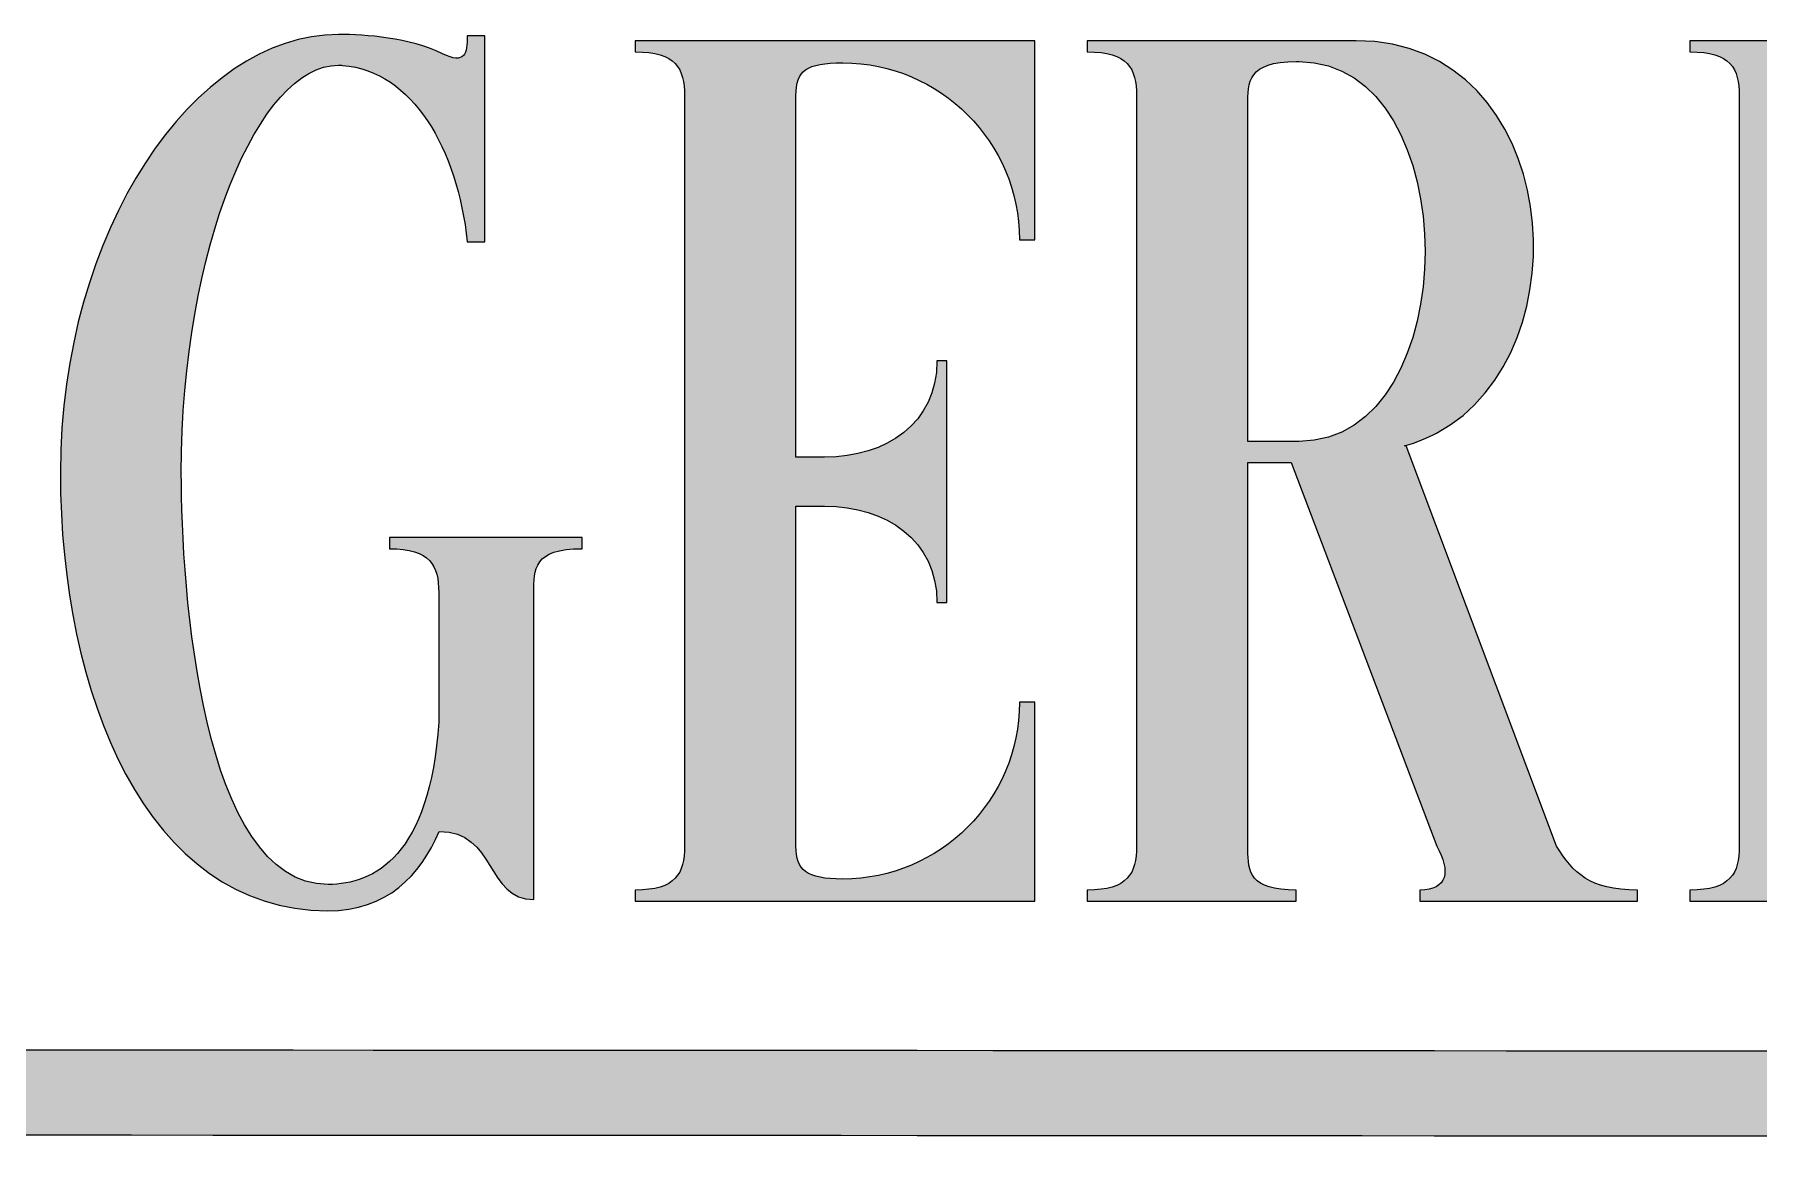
# Model space of a CAD drawing. Header units: inches. Extents: x 58 to 1022, y -797 to -283.
# Drawn here: x 203.9 to 379.9, y -633.3 to -519.8 of the extents above; entities that cross this region are included whole.
import ezdxf

# ---------------------------------------------------------------- set-up
doc = ezdxf.new("R2010")
doc.units = ezdxf.units.IN
doc.header["$MEASUREMENT"] = 0
doc.layers.add('Layer 1', color=7, linetype='Continuous')

# ---------------------------------------------------------------- blocks, each defined once
blk = doc.blocks.new('block 14')
at = {"layer": 'Layer 1', "true_color": 0x680b10}
h = blk.add_hatch(color=246, dxfattribs=at)
h.dxf.hatch_style = 2
edge = h.paths.add_edge_path()
edge.add_spline(control_points=[(259.79, -571.19), (259.79, -571.19), (259.79, -572.32), (259.79, -572.32), (254.79, -572.32), (254.86, -574.41), (254.86, -576.79), (254.86, -576.79), (254.86, -608.15), (254.86, -608.15), (249.95, -608.15), (251.03, -601.18), (245.17, -601.18), (243.28, -605.69), (239.87, -609.29), (233.8, -609.29), (215.26, -609.29), (206.5, -587.09), (206.5, -564.55), (206.5, -539.84), (220.18, -519.81), (234.9, -519.81), (237.72, -519.81), (242.11, -520.11), (245.53, -521.78), (247.82, -522.9), (248.06, -521.78), (248.06, -519.94), (248.06, -519.94), (249.85, -519.94), (249.85, -519.94), (249.85, -519.94), (249.85, -540.97), (249.85, -540.97), (249.85, -540.97), (248.06, -540.97), (248.06, -540.97), (247.02, -531.51), (242.51, -523.52), (235.32, -522.96), (235.18, -522.94), (235.04, -522.94), (234.9, -522.94), (226.81, -522.94), (218.85, -541.57), (218.85, -564.55), (218.85, -576.45), (220.9, -606.6), (233.84, -606.6), (238.56, -606.6), (244.25, -603.69), (245.14, -590.02), (245.14, -590.02), (245.14, -576.79), (245.14, -576.79), (245.14, -574.04), (244.29, -572.32), (240.1, -572.32), (240.1, -572.32), (240.1, -571.19), (240.1, -571.19), (240.1, -571.19), (254.86, -571.19), (254.86, -571.19), (254.86, -571.19), (259.79, -571.19), (259.79, -571.19)], knot_values=[0, 0, 0, 0, 1, 1, 1, 2, 2, 2, 3, 3, 3, 4, 4, 4, 5, 5, 5, 6, 6, 6, 7, 7, 7, 8, 8, 8, 9, 9, 9, 10, 10, 10, 11, 11, 11, 12, 12, 12, 13, 13, 13, 14, 14, 14, 15, 15, 15, 16, 16, 16, 17, 17, 17, 18, 18, 18, 19, 19, 19, 20, 20, 20, 21, 21, 21, 22, 22, 22, 22], degree=3, periodic=1)
h = blk.add_hatch(color=246, dxfattribs=at)
h.dxf.hatch_style = 2
edge = h.paths.add_edge_path()
edge.add_spline(control_points=[(306.02, -540.79), (306.02, -540.79), (304.45, -540.79), (304.45, -540.79), (304.45, -540.79), (304.45, -540.74), (304.45, -540.74), (304.45, -530.83), (296.34, -522.71), (286.42, -522.71), (282.65, -522.71), (281.62, -523.49), (281.62, -526.05), (281.62, -526.05), (281.62, -562.97), (281.62, -562.97), (281.62, -562.97), (284.55, -562.97), (284.55, -562.97), (290.86, -562.97), (296.02, -559.48), (296.02, -553.17), (296.02, -553.17), (296.02, -553.14), (296.02, -553.14), (296.02, -553.14), (297.02, -553.14), (297.02, -553.14), (297.02, -553.14), (297.02, -577.81), (297.02, -577.81), (297.02, -577.81), (296.02, -577.81), (296.02, -577.81), (296.02, -577.81), (296.02, -577.78), (296.02, -577.78), (296.02, -571.48), (290.86, -567.98), (284.55, -567.98), (284.55, -567.98), (281.62, -567.98), (281.62, -567.98), (281.62, -567.98), (281.62, -602.71), (281.62, -602.71), (281.62, -605.13), (282.65, -606.05), (286.42, -606.05), (296.34, -606.05), (304.45, -597.94), (304.45, -588.02), (304.45, -588.02), (304.45, -587.98), (304.45, -587.98), (304.45, -587.98), (306.01, -587.98), (306.01, -587.98), (306.01, -587.98), (306.01, -608.31), (306.01, -608.31), (306.01, -608.31), (265.19, -608.31), (265.19, -608.31), (265.19, -608.31), (265.19, -607.18), (265.19, -607.18), (269.38, -607.18), (270.24, -605.46), (270.24, -602.71), (270.24, -602.71), (270.24, -526.05), (270.24, -526.05), (270.24, -523.3), (269.38, -521.58), (265.19, -521.58), (265.19, -521.58), (265.19, -520.46), (265.19, -520.46), (265.19, -520.46), (306.02, -520.46), (306.02, -520.46), (306.02, -520.46), (306.02, -540.79), (306.02, -540.79)], knot_values=[0, 0, 0, 0, 1, 1, 1, 2, 2, 2, 3, 3, 3, 4, 4, 4, 5, 5, 5, 6, 6, 6, 7, 7, 7, 8, 8, 8, 9, 9, 9, 10, 10, 10, 11, 11, 11, 12, 12, 12, 13, 13, 13, 14, 14, 14, 15, 15, 15, 16, 16, 16, 17, 17, 17, 18, 18, 18, 19, 19, 19, 20, 20, 20, 21, 21, 21, 22, 22, 22, 23, 23, 23, 24, 24, 24, 25, 25, 25, 26, 26, 26, 27, 27, 27, 28, 28, 28, 28], degree=3, periodic=1)
h = blk.add_hatch(color=246, dxfattribs=at)
h.dxf.hatch_style = 2
edge = h.paths.add_edge_path()
edge.add_spline(control_points=[(367.58, -607.18), (367.58, -607.18), (367.58, -608.31), (367.58, -608.31), (367.58, -608.31), (345.35, -608.31), (345.35, -608.31), (345.35, -608.31), (345.35, -607.18), (345.35, -607.18), (348.17, -607.18), (348.51, -605.24), (347.06, -602.71), (347.06, -602.71), (332.2, -563.53), (332.2, -563.53), (332.2, -563.53), (327.78, -563.53), (327.78, -563.53), (327.78, -563.53), (327.78, -598.37), (327.78, -598.37), (327.78, -598.37), (327.78, -603.05), (327.78, -603.05), (327.79, -605.28), (327.95, -607.18), (332.72, -607.18), (332.72, -607.18), (332.72, -608.31), (332.72, -608.31), (332.72, -608.31), (311.36, -608.31), (311.36, -608.31), (311.36, -608.31), (311.36, -607.18), (311.36, -607.18), (315.55, -607.18), (316.4, -605.46), (316.4, -602.71), (316.4, -602.71), (316.4, -526.05), (316.4, -526.05), (316.4, -523.3), (315.55, -521.58), (311.36, -521.58), (311.36, -521.58), (311.36, -520.45), (311.36, -520.45), (311.36, -520.45), (338.82, -520.45), (338.82, -520.45), (359.84, -520.45), (362.58, -552.22), (347.05, -560.52), (346.16, -560.99), (345.02, -561.44), (343.78, -561.83), (343.78, -561.83), (343.95, -561.83), (343.95, -561.83), (343.95, -561.83), (359.31, -602.71), (359.31, -602.71), (361.02, -605.38), (362.58, -607.18), (367.58, -607.18)], knot_values=[0, 0, 0, 0, 1, 1, 1, 2, 2, 2, 3, 3, 3, 4, 4, 4, 5, 5, 5, 6, 6, 6, 7, 7, 7, 8, 8, 8, 9, 9, 9, 10, 10, 10, 11, 11, 11, 12, 12, 12, 13, 13, 13, 14, 14, 14, 15, 15, 15, 16, 16, 16, 17, 17, 17, 18, 18, 18, 19, 19, 19, 20, 20, 20, 21, 21, 21, 22, 22, 22, 22], degree=3, periodic=1)
edge = h.paths.add_edge_path()
edge.add_spline(control_points=[(333, -522.58), (333, -522.58), (332.72, -522.58), (332.72, -522.58), (327.72, -522.58), (327.78, -524.67), (327.78, -527.05), (327.78, -527.05), (327.78, -561.36), (327.78, -561.36), (327.78, -561.36), (333, -561.36), (333, -561.36), (350.16, -561.36), (350.16, -522.58), (333, -522.58)], knot_values=[0, 0, 0, 0, 1, 1, 1, 2, 2, 2, 3, 3, 3, 4, 4, 4, 5, 5, 5, 5], degree=3, periodic=1)
h = blk.add_hatch(color=246, dxfattribs=at)
h.dxf.hatch_style = 2
edge = h.paths.add_edge_path()
edge.add_spline(control_points=[(401.85, -608.31), (401.85, -608.31), (372.91, -608.31), (372.91, -608.31), (372.91, -608.31), (372.91, -607.18), (372.91, -607.18), (377.1, -607.18), (377.96, -605.46), (377.96, -602.71), (377.96, -602.71), (377.96, -526.05), (377.96, -526.05), (377.96, -523.3), (377.1, -521.58), (372.91, -521.58), (372.91, -521.58), (372.91, -520.46), (372.91, -520.46), (372.91, -520.46), (400.37, -520.46), (400.37, -520.46), (423.68, -520.46), (424.52, -559.49), (402.9, -562.32), (428.02, -563.54), (427.67, -608.31), (401.85, -608.31)], knot_values=[0, 0, 0, 0, 1, 1, 1, 2, 2, 2, 3, 3, 3, 4, 4, 4, 5, 5, 5, 6, 6, 6, 7, 7, 7, 8, 8, 8, 9, 9, 9, 9], degree=3, periodic=1)
edge = h.paths.add_edge_path()
edge.add_spline(control_points=[(389.34, -561.36), (389.34, -561.36), (394.55, -561.36), (394.55, -561.36), (411.72, -561.36), (411.72, -522.58), (394.55, -522.58), (394.55, -522.58), (394.27, -522.58), (394.27, -522.58), (389.27, -522.58), (389.34, -524.67), (389.34, -527.05), (389.34, -527.05), (389.34, -561.36), (389.34, -561.36)], knot_values=[0, 0, 0, 0, 1, 1, 1, 2, 2, 2, 3, 3, 3, 4, 4, 4, 5, 5, 5, 5], degree=3, periodic=1)
edge = h.paths.add_edge_path()
edge.add_spline(control_points=[(395.55, -563.53), (395.55, -563.53), (389.34, -563.53), (389.34, -563.53), (389.34, -563.53), (389.34, -601.63), (389.34, -601.63), (389.34, -603.69), (389.29, -605.53), (392.53, -605.99), (392.53, -605.99), (395.55, -605.99), (395.55, -605.99), (414.13, -605.99), (414.13, -563.53), (395.55, -563.53)], knot_values=[0, 0, 0, 0, 1, 1, 1, 2, 2, 2, 3, 3, 3, 4, 4, 4, 5, 5, 5, 5], degree=3, periodic=1)
at = {"layer": 'Layer 1', "lineweight": 0}
for points, knots in [([(259.79, -571.19), (259.79, -571.19), (259.79, -572.32), (259.79, -572.32), (254.79, -572.32), (254.86, -574.41), (254.86, -576.79), (254.86, -576.79), (254.86, -608.15), (254.86, -608.15), (249.95, -608.15), (251.03, -601.18), (245.17, -601.18), (243.28, -605.69), (239.87, -609.29), (233.8, -609.29), (215.26, -609.29), (206.5, -587.09), (206.5, -564.55), (206.5, -539.84), (220.18, -519.81), (234.9, -519.81), (237.72, -519.81), (242.11, -520.11), (245.53, -521.78), (247.82, -522.9), (248.06, -521.78), (248.06, -519.94), (248.06, -519.94), (249.85, -519.94), (249.85, -519.94), (249.85, -519.94), (249.85, -540.97), (249.85, -540.97), (249.85, -540.97), (248.06, -540.97), (248.06, -540.97), (247.02, -531.51), (242.51, -523.52), (235.32, -522.96), (235.18, -522.94), (235.04, -522.94), (234.9, -522.94), (226.81, -522.94), (218.85, -541.57), (218.85, -564.55), (218.85, -576.45), (220.9, -606.6), (233.84, -606.6), (238.56, -606.6), (244.25, -603.69), (245.14, -590.02), (245.14, -590.02), (245.14, -576.79), (245.14, -576.79), (245.14, -574.04), (244.29, -572.32), (240.1, -572.32), (240.1, -572.32), (240.1, -571.19), (240.1, -571.19), (240.1, -571.19), (254.86, -571.19), (254.86, -571.19), (254.86, -571.19), (259.79, -571.19), (259.79, -571.19)], [0, 0, 0, 0, 1, 1, 1, 2, 2, 2, 3, 3, 3, 4, 4, 4, 5, 5, 5, 6, 6, 6, 7, 7, 7, 8, 8, 8, 9, 9, 9, 10, 10, 10, 11, 11, 11, 12, 12, 12, 13, 13, 13, 14, 14, 14, 15, 15, 15, 16, 16, 16, 17, 17, 17, 18, 18, 18, 19, 19, 19, 20, 20, 20, 21, 21, 21, 22, 22, 22, 22]), ([(306.02, -540.79), (306.02, -540.79), (304.45, -540.79), (304.45, -540.79), (304.45, -540.79), (304.45, -540.74), (304.45, -540.74), (304.45, -530.83), (296.34, -522.71), (286.42, -522.71), (282.65, -522.71), (281.62, -523.49), (281.62, -526.05), (281.62, -526.05), (281.62, -562.97), (281.62, -562.97), (281.62, -562.97), (284.55, -562.97), (284.55, -562.97), (290.86, -562.97), (296.02, -559.48), (296.02, -553.17), (296.02, -553.17), (296.02, -553.14), (296.02, -553.14), (296.02, -553.14), (297.02, -553.14), (297.02, -553.14), (297.02, -553.14), (297.02, -577.81), (297.02, -577.81), (297.02, -577.81), (296.02, -577.81), (296.02, -577.81), (296.02, -577.81), (296.02, -577.78), (296.02, -577.78), (296.02, -571.48), (290.86, -567.98), (284.55, -567.98), (284.55, -567.98), (281.62, -567.98), (281.62, -567.98), (281.62, -567.98), (281.62, -602.71), (281.62, -602.71), (281.62, -605.13), (282.65, -606.05), (286.42, -606.05), (296.34, -606.05), (304.45, -597.94), (304.45, -588.02), (304.45, -588.02), (304.45, -587.98), (304.45, -587.98), (304.45, -587.98), (306.01, -587.98), (306.01, -587.98), (306.01, -587.98), (306.01, -608.31), (306.01, -608.31), (306.01, -608.31), (265.19, -608.31), (265.19, -608.31), (265.19, -608.31), (265.19, -607.18), (265.19, -607.18), (269.38, -607.18), (270.24, -605.46), (270.24, -602.71), (270.24, -602.71), (270.24, -526.05), (270.24, -526.05), (270.24, -523.3), (269.38, -521.58), (265.19, -521.58), (265.19, -521.58), (265.19, -520.46), (265.19, -520.46), (265.19, -520.46), (306.02, -520.46), (306.02, -520.46), (306.02, -520.46), (306.02, -540.79), (306.02, -540.79)], [0, 0, 0, 0, 1, 1, 1, 2, 2, 2, 3, 3, 3, 4, 4, 4, 5, 5, 5, 6, 6, 6, 7, 7, 7, 8, 8, 8, 9, 9, 9, 10, 10, 10, 11, 11, 11, 12, 12, 12, 13, 13, 13, 14, 14, 14, 15, 15, 15, 16, 16, 16, 17, 17, 17, 18, 18, 18, 19, 19, 19, 20, 20, 20, 21, 21, 21, 22, 22, 22, 23, 23, 23, 24, 24, 24, 25, 25, 25, 26, 26, 26, 27, 27, 27, 28, 28, 28, 28]), ([(367.58, -607.18), (367.58, -607.18), (367.58, -608.31), (367.58, -608.31), (367.58, -608.31), (345.35, -608.31), (345.35, -608.31), (345.35, -608.31), (345.35, -607.18), (345.35, -607.18), (348.17, -607.18), (348.51, -605.24), (347.06, -602.71), (347.06, -602.71), (332.2, -563.53), (332.2, -563.53), (332.2, -563.53), (327.78, -563.53), (327.78, -563.53), (327.78, -563.53), (327.78, -598.37), (327.78, -598.37), (327.78, -598.37), (327.78, -603.05), (327.78, -603.05), (327.79, -605.28), (327.95, -607.18), (332.72, -607.18), (332.72, -607.18), (332.72, -608.31), (332.72, -608.31), (332.72, -608.31), (311.36, -608.31), (311.36, -608.31), (311.36, -608.31), (311.36, -607.18), (311.36, -607.18), (315.55, -607.18), (316.4, -605.46), (316.4, -602.71), (316.4, -602.71), (316.4, -526.05), (316.4, -526.05), (316.4, -523.3), (315.55, -521.58), (311.36, -521.58), (311.36, -521.58), (311.36, -520.45), (311.36, -520.45), (311.36, -520.45), (338.82, -520.45), (338.82, -520.45), (359.84, -520.45), (362.58, -552.22), (347.05, -560.52), (346.16, -560.99), (345.02, -561.44), (343.78, -561.83), (343.78, -561.83), (343.95, -561.83), (343.95, -561.83), (343.95, -561.83), (359.31, -602.71), (359.31, -602.71), (361.02, -605.38), (362.58, -607.18), (367.58, -607.18)], [0, 0, 0, 0, 1, 1, 1, 2, 2, 2, 3, 3, 3, 4, 4, 4, 5, 5, 5, 6, 6, 6, 7, 7, 7, 8, 8, 8, 9, 9, 9, 10, 10, 10, 11, 11, 11, 12, 12, 12, 13, 13, 13, 14, 14, 14, 15, 15, 15, 16, 16, 16, 17, 17, 17, 18, 18, 18, 19, 19, 19, 20, 20, 20, 21, 21, 21, 22, 22, 22, 22]), ([(401.85, -608.31), (401.85, -608.31), (372.91, -608.31), (372.91, -608.31), (372.91, -608.31), (372.91, -607.18), (372.91, -607.18), (377.1, -607.18), (377.96, -605.46), (377.96, -602.71), (377.96, -602.71), (377.96, -526.05), (377.96, -526.05), (377.96, -523.3), (377.1, -521.58), (372.91, -521.58), (372.91, -521.58), (372.91, -520.46), (372.91, -520.46), (372.91, -520.46), (400.37, -520.46), (400.37, -520.46), (423.68, -520.46), (424.52, -559.49), (402.9, -562.32), (428.02, -563.54), (427.67, -608.31), (401.85, -608.31)], [0, 0, 0, 0, 1, 1, 1, 2, 2, 2, 3, 3, 3, 4, 4, 4, 5, 5, 5, 6, 6, 6, 7, 7, 7, 8, 8, 8, 9, 9, 9, 9]), ([(333, -522.58), (333, -522.58), (332.72, -522.58), (332.72, -522.58), (327.72, -522.58), (327.78, -524.67), (327.78, -527.05), (327.78, -527.05), (327.78, -561.36), (327.78, -561.36), (327.78, -561.36), (333, -561.36), (333, -561.36), (350.16, -561.36), (350.16, -522.58), (333, -522.58)], [0, 0, 0, 0, 1, 1, 1, 2, 2, 2, 3, 3, 3, 4, 4, 4, 5, 5, 5, 5])]:
    blk.add_open_spline(points, degree=3, knots=knots, dxfattribs=at)
blk = doc.blocks.new('block 21')
at = {"layer": 'Layer 1', "true_color": 0x680b10}
h = blk.add_hatch(color=246, dxfattribs=at)
h.dxf.hatch_style = 2
edge = h.paths.add_edge_path()
edge.add_spline(control_points=[(945.03, -633.26), (919.17, -633.26), (882.68, -633.17), (831.04, -633.05), (695.54, -632.71), (468.75, -632.16), (73.21, -632.16), (70.82, -632.16), (68.89, -630.22), (68.89, -627.84), (68.89, -625.45), (70.82, -623.51), (73.21, -623.51), (468.76, -623.51), (695.55, -624.07), (831.06, -624.4), (959.47, -624.72), (999.78, -624.81), (1004.98, -623.9), (1006.61, -623.16), (1008.61, -623.49), (1009.91, -624.86), (1011.55, -626.6), (1011.48, -629.33), (1009.75, -630.97), (1007.88, -632.74), (1007.33, -633.26), (945.03, -633.26)], knot_values=[0, 0, 0, 0, 1, 1, 1, 2, 2, 2, 3, 3, 3, 4, 4, 4, 5, 5, 5, 6, 6, 6, 7, 7, 7, 8, 8, 8, 9, 9, 9, 9], degree=3, periodic=1)
edge = h.paths.add_edge_path()
edge.add_spline(control_points=[(1003.81, -624.69), (1003.81, -624.69), (1003.8, -624.7), (1003.8, -624.7), (1003.8, -624.7), (1003.81, -624.69), (1003.81, -624.69)], knot_values=[0, 0, 0, 0, 1, 1, 1, 2, 2, 2, 2], degree=3, periodic=1)
edge = h.paths.add_edge_path()
edge.add_spline(control_points=[(1003.82, -624.68), (1003.82, -624.68), (1003.82, -624.68), (1003.82, -624.69), (1003.82, -624.68), (1003.82, -624.68), (1003.82, -624.68)], knot_values=[0, 0, 0, 0, 1, 1, 1, 2, 2, 2, 2], degree=3, periodic=1)
at = {"layer": 'Layer 1', "lineweight": 0}
blk.add_open_spline([(945.03, -633.26), (919.17, -633.26), (882.68, -633.17), (831.04, -633.05), (695.54, -632.71), (468.75, -632.16), (73.21, -632.16), (70.82, -632.16), (68.89, -630.22), (68.89, -627.84), (68.89, -625.45), (70.82, -623.51), (73.21, -623.51), (468.76, -623.51), (695.55, -624.07), (831.06, -624.4), (959.47, -624.72), (999.78, -624.81), (1004.98, -623.9), (1006.61, -623.16), (1008.61, -623.49), (1009.91, -624.86), (1011.55, -626.6), (1011.48, -629.33), (1009.75, -630.97), (1007.88, -632.74), (1007.33, -633.26), (945.03, -633.26)], degree=3, knots=[0, 0, 0, 0, 1, 1, 1, 2, 2, 2, 3, 3, 3, 4, 4, 4, 5, 5, 5, 6, 6, 6, 7, 7, 7, 8, 8, 8, 9, 9, 9, 9], dxfattribs=at)
blk = doc.blocks.new('block 13')
at = {"layer": 'Layer 1'}
for name in ['block 14', 'block 21']:
    blk.add_blockref(name, (0, 0), dxfattribs=at)
blk = doc.blocks.new('block 2')
at = {"layer": 'Layer 1'}
blk.add_blockref('block 13', (0, 0), dxfattribs=at)

msp = doc.modelspace()

# ---------------------------------------------------------------- block references
at = {"layer": 'Layer 1'}
msp.add_blockref('block 2', (0, 0), dxfattribs=at)

doc.saveas('drawing.dxf')
